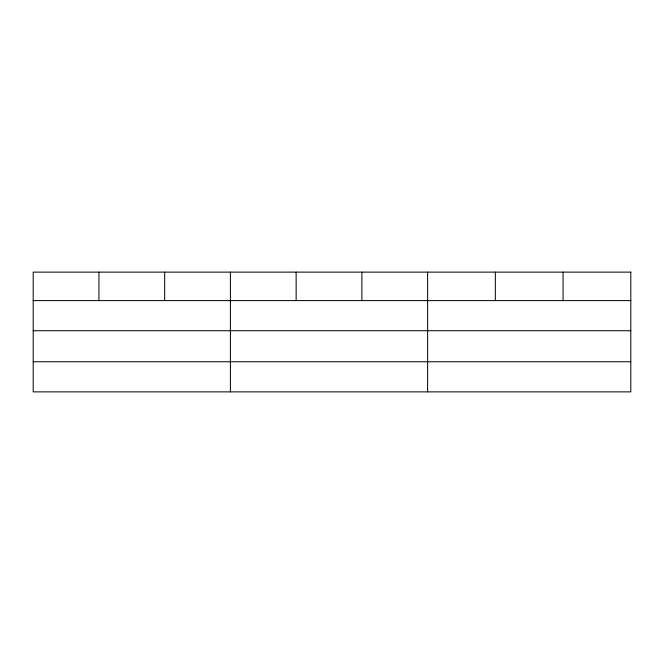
<?xml version="1.0" encoding="UTF-8"?>
<svg xmlns="http://www.w3.org/2000/svg" width="664" height="664" viewBox="0 0 664 664"><rect width="100%" height="100%" fill="white"/><g stroke="black" fill="none" stroke-linecap="round" stroke-linejoin="round"><path stroke-width="1" d="M33.2 300.601L630.8 300.601M33.2 330.722L630.8 330.722M33.2 361.755L630.8 361.755M563.072 272.124L563.072 300.601M495.344 272.124L495.344 300.601M427.616 272.124L427.616 391.876M361.88 272.124L361.88 300.601M296.144 272.124L296.144 300.601M230.408 272.124L230.408 391.876M164.672 272.124L164.672 300.601M98.936 272.124L98.936 300.601M630.8 272.124L33.2 272.124L33.2 391.876L630.8 391.876L630.8 272.124"/></g></svg>
